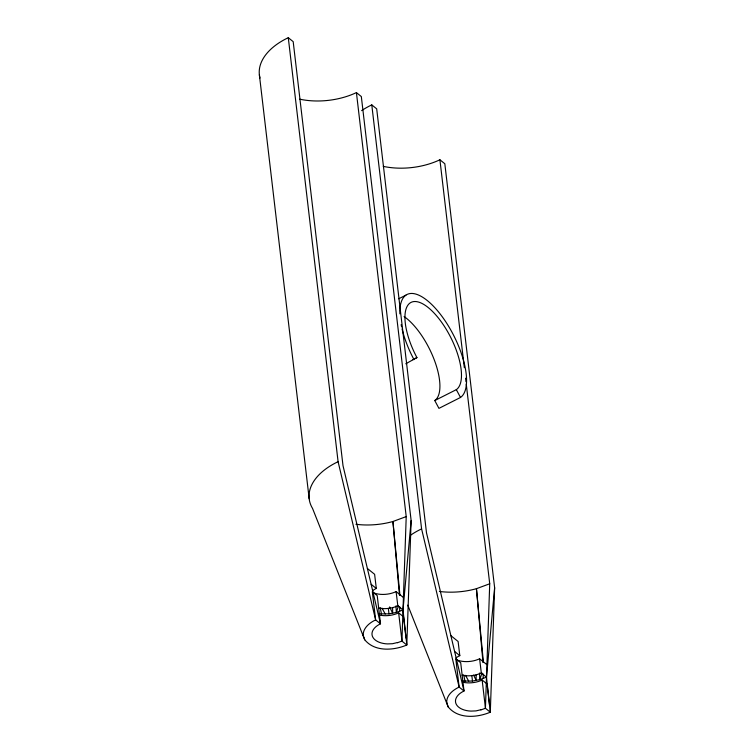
<?xml version="1.0" encoding="UTF-8"?>
<svg xmlns="http://www.w3.org/2000/svg" width="754" height="754" viewBox="0 0 754 754"><rect width="100%" height="100%" fill="white"/><g stroke="black" fill="none" stroke-linecap="round" stroke-linejoin="round"><path stroke-width="1.13" d="M259.998 78.058A65.881 38.633 -6.7 0 1 288.282 37.7L293.193 41.659L343.004 465.652L380.497 623.822L375.633 619.901L372.306 591.636L377.217 595.585L380.497 623.822A19.321 11.329 -6.7 0 0 372.353 636.14A19.321 11.329 -6.7 0 0 387.49 643.907L392.504 643.718L397.424 642.54M361.609 110.65A65.881 38.633 -6.7 0 1 371.779 104.881L376.689 108.84L426.5 532.842L464.002 691.013L459.129 687.082L455.812 658.817L460.713 662.775L464.002 691.013A19.321 11.329 -6.7 0 0 455.85 703.331A19.321 11.329 -6.7 0 0 470.986 711.097L476 710.899L480.929 709.721M392.636 607.611L392.617 613.162L389.648 606.895M476.142 674.802L476.113 680.344L473.644 675.122M399.611 611.221L399.752 606.866M483.116 678.402L483.257 674.048M288.282 37.7L338.094 461.693A65.881 38.633 -6.7 0 0 312.542 508.422L364.672 639.675C374.512 652.021 393.579 650.608 406.792 645.009L401.929 641.089L406.218 516.594L356.416 92.601A57.021 33.43 -6.7 0 1 299.781 99.189M407.773 605.132L448.168 706.866C458.008 719.212 477.075 717.789 490.298 712.2L485.425 708.27L489.723 583.775L466.255 384.04M406.792 645.009L411.137 520.552L361.326 96.559L356.416 92.601M490.298 712.2L494.633 587.734L444.822 163.741L439.912 159.782A57.021 33.43 -6.7 0 1 383.277 166.38M411.137 520.552L403.004 609.967L406.792 644.642M494.633 587.734L486.5 677.149L490.289 711.823M398.48 605.83L396.302 612.436L388.979 613.869L379.215 613.879M481.976 673.011L479.808 679.627L472.475 681.06L462.711 681.06M405.784 363.777L416.934 357.594A49.189 19.642 63.2 0 1 410.082 302.967A49.189 19.642 63.2 0 1 449.488 335.03A49.189 19.642 63.2 0 1 456.33 389.648L460.496 397.462L438.941 408.366L434.766 400.553A49.189 19.642 63.2 0 0 434.766 361.194A49.189 19.642 63.2 0 0 404.097 316.548M398.725 298.791L405.916 295.153M412.824 359.667L416.934 357.594M434.766 400.553L456.33 389.648M406.218 516.594L392.938 521.504A57.021 33.43 -6.7 0 1 355.907 524.266M489.723 583.775L476.443 588.686A57.021 33.43 -6.7 0 1 439.403 591.456M397.424 642.757L401.929 641.089M480.929 709.938L485.425 708.27M450.873 635.65L458.112 641.484L459.808 655.65A19.387 11.367 -6.7 0 0 456.029 657.903M456.217 659.675A19.359 11.357 -6.7 0 0 479.591 658.789L486.933 664.698M367.377 568.469L374.615 574.303L376.312 588.459A19.387 11.367 -6.7 0 0 372.533 590.721M372.721 592.493A19.359 11.357 -6.7 0 0 396.095 591.607L403.428 597.517M371.128 584.284L376.312 588.459M396.104 591.617L397.81 605.782L403.004 609.967L396.302 612.436L396.001 605.858M454.624 651.465L459.808 655.65M479.601 658.798L481.316 672.973L486.5 677.149L479.808 679.627L479.497 673.039M462.947 682.276A19.321 11.329 -6.7 0 0 482.145 680.042L487.046 683.991L489.534 705.273M379.451 615.085A19.321 11.329 -6.7 0 0 398.64 612.851L403.55 616.81L406.038 638.091M465.51 675.32L468.734 681.201M382.005 608.139L385.228 614.02M446.736 702.719L448.234 707.016M363.23 635.537L364.729 639.835M371.779 104.881L421.59 528.884L459.129 687.082A28.105 16.484 -6.7 0 0 446.792 702.888M338.094 461.693L375.633 619.901A28.105 16.484 -6.7 0 0 363.296 635.707M463.701 674.792L465.02 681.343M380.204 607.611L381.524 614.161M439.912 159.782L464.332 367.688M465.567 378.206L465.981 381.712M482.145 680.042L485.435 708.053M398.64 612.851L401.939 640.862M259.367 74.75L309.178 498.743M471.825 675.48L472.475 681.06M388.329 608.289L388.979 613.869M483.427 662.398L476.443 588.686L482.994 662.549M399.931 595.217L392.938 521.504L399.497 595.368M410.496 535.274A65.881 38.633 -6.7 0 1 421.59 528.884M481.316 672.973A19.387 11.367 -6.7 0 1 462.051 675.216M397.81 605.782A19.387 11.367 -6.7 0 1 378.555 608.026M413.993 359.62A58.058 23.186 63.2 0 1 402.071 328.97M401.58 326.802A58.058 23.186 63.2 0 1 401.137 324.672M399.856 313.834A58.058 23.186 63.2 0 1 399.893 309.64M399.969 308.669A58.058 23.186 63.2 0 1 444.7 320.214A58.058 23.186 63.2 0 1 460.496 397.462"/></g></svg>
